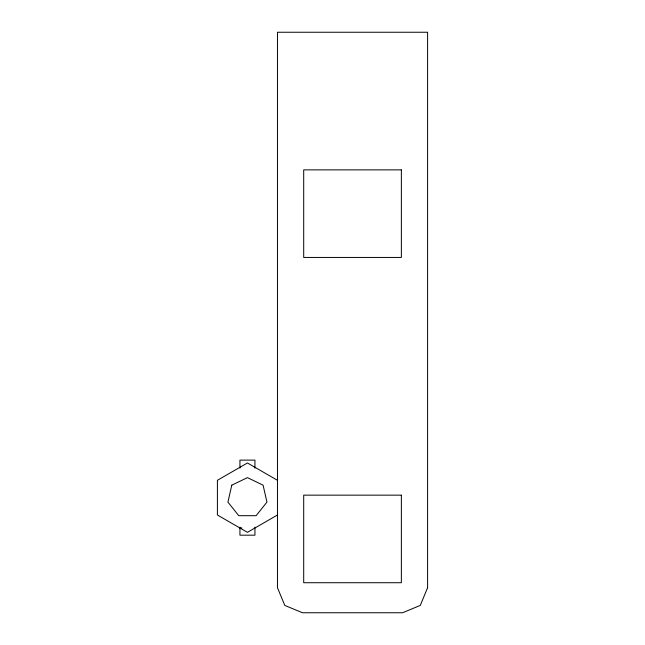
<?xml version="1.0" encoding="UTF-8"?>
<svg xmlns="http://www.w3.org/2000/svg" width="645" height="645" viewBox="0 0 645 645"><rect width="100%" height="100%" fill="white"/><g stroke="black" fill="none" stroke-linecap="round" stroke-linejoin="round"><path stroke-width="0.97" d="M277.471 514.992L247.438 532.335L217.405 514.992L217.405 480.307L247.438 462.973L277.471 480.307M239.932 527.997L241.931 527.997M254.944 468.125L254.944 460.119L239.932 460.119L239.932 468.125M254.944 527.175L254.944 535.181L239.932 535.181L239.932 527.175M231.789 485.169L227.927 502.108L238.755 515.686L256.121 515.686L266.957 502.108L263.087 485.169L247.438 477.631L231.789 485.169M427.595 587.732L420.266 605.421L402.577 612.75L302.489 612.75L284.792 605.421L277.463 587.732L277.463 32.25L427.595 32.25L427.595 587.732M401.359 169.869L303.698 169.869L303.698 257.444L401.359 257.444L401.359 169.869M401.359 495.15L303.698 495.15L303.698 582.725L401.359 582.725L401.359 495.15"/></g></svg>
